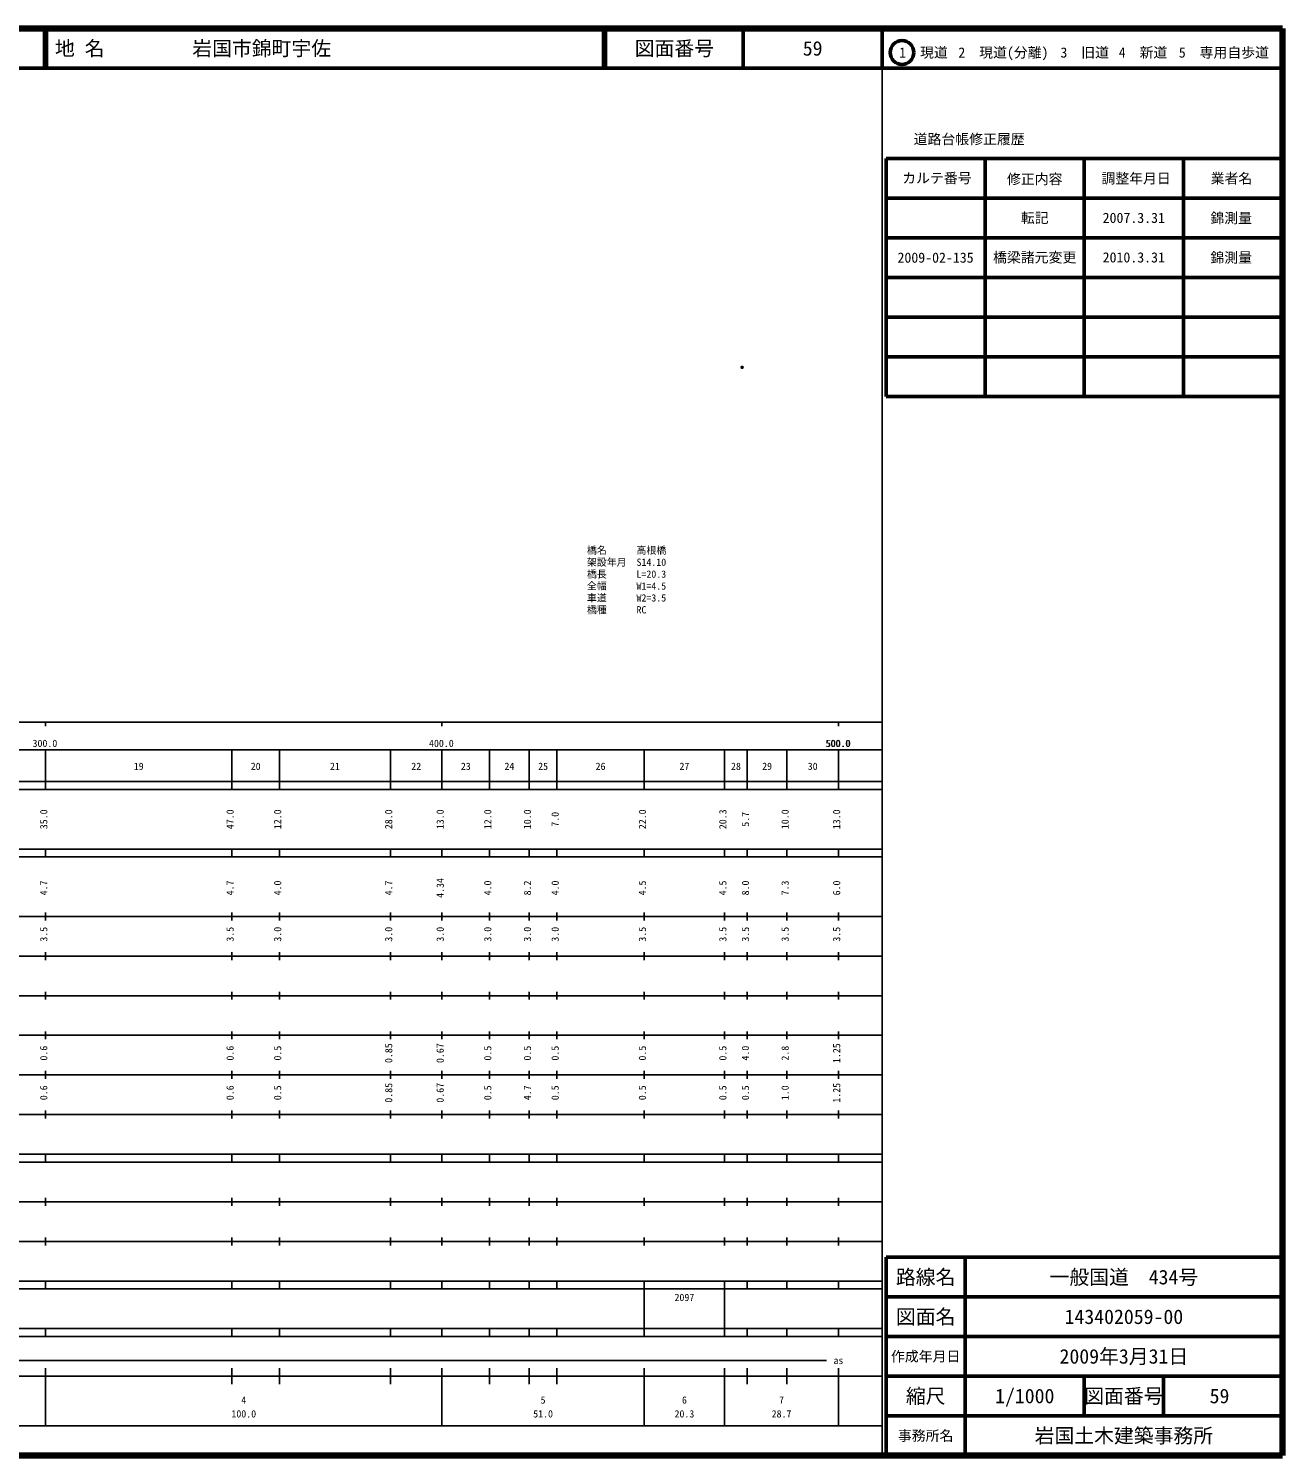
# Model space of a CAD drawing. Units: millimetres on the paper. Extents: x 40 to 680, y 20 to 380.
# Drawn here: x 363.7 to 680, y 20 to 380 of the extents above; entities that cross this region are included whole.
import ezdxf
from ezdxf.enums import TextEntityAlignment as Align

# ---------------------------------------------------------------- set-up
doc = ezdxf.new("R2010")
doc.units = ezdxf.units.MM
doc.header["$PDMODE"] = 32
doc.header["$PDSIZE"] = 0.5
for name, color, linetype in [('M-OTRS', 6, 'Continuous'), ('M-STR-HTXT', 7, 'Continuous'), ('M-TTL-TXT', 7, 'Continuous')]:
    doc.layers.add(name, color=color, linetype=linetype)
for name, color, linetype, lineweight in [('M-TTL', 2, 'Continuous', 140), ('M-TTL-BAND', 7, 'Continuous', 25), ('M-TTL-FRAM', 2, 'Continuous', 50), ('M-TTL-LINE', 7, 'Continuous', 50)]:
    doc.layers.add(name, color=color, linetype=linetype, lineweight=lineweight)
doc.styles.add('ＭＳ ゴシック', font='')
doc.styles.get('ＭＳ ゴシック').set_extended_font_data('MS Gothic')

msp = doc.modelspace()

# ---------------------------------------------------------------- linework, layer by layer
at = {"layer": 'M-OTRS'}
msp.add_point((543.689, 294.523), dxfattribs=at)
at = {"layer": 'M-TTL'}
for p, q in [((680, 380), (40, 380)), ((680, 20), (680, 380)), ((40, 20), (680, 20))]:
    msp.add_line(p, q, dxfattribs=at)
at = {"layer": 'M-TTL-BAND'}
for p, q in [((579, 20), (579, 370)), ((40, 205), (579, 205)), ((368, 205), (368, 204)), ((468, 205), (468, 204)), ((568, 205), (568, 204)), ((68, 198), (579, 198)), ((368, 188), (368, 198)), ((415, 188), (415, 198)), ((427, 188), (427, 198)), ((455, 188), (455, 198)), ((468, 188), (468, 198)), ((480, 188), (480, 198)), ((490, 188), (490, 198)), ((497, 188), (497, 198)), ((519, 188), (519, 198)), ((539.3, 188), (539.3, 198)), ((545, 188), (545, 198)), ((555, 188), (555, 198)), ((568, 188), (568, 198)), ((40, 190), (579, 190)), ((40, 188), (579, 188)), ((40, 173), (579, 173)), ((368, 171), (368, 173)), ((415, 171), (415, 173)), ((427, 171), (427, 173)), ((455, 171), (455, 173)), ((468, 171), (468, 173)), ((480, 171), (480, 173)), ((490, 171), (490, 173)), ((497, 171), (497, 173)), ((519, 171), (519, 173)), ((539.3, 171), (539.3, 173)), ((545, 171), (545, 173)), ((555, 171), (555, 173)), ((568, 171), (568, 173)), ((40, 171), (579, 171)), ((40, 156), (579, 156)), ((368, 155), (368, 157)), ((415, 155), (415, 157)), ((427, 155), (427, 157)), ((455, 155), (455, 157)), ((468, 155), (468, 157)), ((480, 155), (480, 157)), ((490, 155), (490, 157)), ((497, 155), (497, 157)), ((519, 155), (519, 157)), ((539.3, 155), (539.3, 157)), ((545, 155), (545, 157)), ((555, 155), (555, 157)), ((568, 155), (568, 157)), ((46, 146), (579, 146)), ((368, 145), (368, 147)), ((415, 145), (415, 147)), ((427, 145), (427, 147)), ((455, 145), (455, 147)), ((468, 145), (468, 147)), ((480, 145), (480, 147)), ((490, 145), (490, 147)), ((497, 145), (497, 147)), ((519, 145), (519, 147)), ((539.3, 145), (539.3, 147)), ((545, 145), (545, 147)), ((555, 145), (555, 147)), ((568, 145), (568, 147)), ((368, 135), (368, 137)), ((415, 135), (415, 137)), ((427, 135), (427, 137)), ((455, 135), (455, 137)), ((468, 135), (468, 137)), ((480, 135), (480, 137)), ((490, 135), (490, 137)), ((497, 135), (497, 137)), ((519, 135), (519, 137)), ((539.3, 135), (539.3, 137)), ((545, 135), (545, 137)), ((555, 135), (555, 137)), ((568, 135), (568, 137)), ((52, 136), (579, 136)), ((46, 126), (579, 126)), ((368, 125), (368, 127)), ((415, 125), (415, 127)), ((427, 125), (427, 127)), ((455, 125), (455, 127)), ((468, 125), (468, 127)), ((480, 125), (480, 127)), ((490, 125), (490, 127)), ((497, 125), (497, 127)), ((519, 125), (519, 127)), ((539.3, 125), (539.3, 127)), ((545, 125), (545, 127)), ((555, 125), (555, 127)), ((568, 125), (568, 127)), ((52, 116), (579, 116)), ((368, 115), (368, 117)), ((415, 115), (415, 117)), ((427, 115), (427, 117)), ((455, 115), (455, 117)), ((468, 115), (468, 117)), ((480, 115), (480, 117)), ((490, 115), (490, 117)), ((497, 115), (497, 117)), ((519, 115), (519, 117)), ((539.3, 115), (539.3, 117)), ((545, 115), (545, 117)), ((555, 115), (555, 117)), ((568, 115), (568, 117)), ((46, 106), (579, 106)), ((368, 105), (368, 107)), ((415, 105), (415, 107)), ((427, 105), (427, 107)), ((455, 105), (455, 107)), ((468, 105), (468, 107)), ((480, 105), (480, 107)), ((490, 105), (490, 107)), ((497, 105), (497, 107)), ((519, 105), (519, 107)), ((539.3, 105), (539.3, 107)), ((545, 105), (545, 107)), ((555, 105), (555, 107)), ((568, 105), (568, 107)), ((40, 96), (579, 96)), ((40, 94), (579, 94)), ((368, 94), (368, 96)), ((415, 94), (415, 96)), ((427, 94), (427, 96)), ((455, 94), (455, 96)), ((468, 94), (468, 96)), ((480, 94), (480, 96)), ((490, 94), (490, 96)), ((497, 94), (497, 96)), ((519, 94), (519, 96)), ((539.3, 94), (539.3, 96)), ((545, 94), (545, 96)), ((555, 94), (555, 96)), ((568, 94), (568, 96)), ((49, 84), (579, 84)), ((368, 83), (368, 85)), ((415, 83), (415, 85)), ((427, 83), (427, 85)), ((455, 83), (455, 85)), ((468, 83), (468, 85)), ((480, 83), (480, 85)), ((490, 83), (490, 85)), ((497, 83), (497, 85)), ((519, 83), (519, 85)), ((539.3, 83), (539.3, 85)), ((545, 83), (545, 85)), ((555, 83), (555, 85)), ((568, 83), (568, 85)), ((40, 74), (579, 74)), ((368, 73), (368, 75)), ((415, 73), (415, 75)), ((427, 73), (427, 75)), ((455, 73), (455, 75)), ((468, 73), (468, 75)), ((480, 73), (480, 75)), ((490, 73), (490, 75)), ((497, 73), (497, 75)), ((519, 73), (519, 75)), ((539.3, 73), (539.3, 75)), ((545, 73), (545, 75)), ((555, 73), (555, 75)), ((568, 73), (568, 75)), ((40, 64), (579, 64)), ((40, 62), (579, 62)), ((368, 62), (368, 64)), ((415, 62), (415, 64)), ((427, 62), (427, 64)), ((455, 62), (455, 64)), ((468, 62), (468, 64)), ((480, 62), (480, 64)), ((490, 62), (490, 64)), ((497, 62), (497, 64)), ((519, 62), (519, 64)), ((519, 52), (519, 62)), ((539.3, 62), (539.3, 64)), ((539.3, 52), (539.3, 62)), ((545, 62), (545, 64)), ((555, 62), (555, 64)), ((568, 62), (568, 64)), ((40, 52), (579, 52)), ((368, 50), (368, 52)), ((415, 50), (415, 52)), ((427, 50), (427, 52)), ((455, 50), (455, 52)), ((468, 50), (468, 52)), ((480, 50), (480, 52)), ((490, 50), (490, 52)), ((497, 50), (497, 52)), ((519, 50), (519, 52)), ((539.3, 50), (539.3, 52)), ((545, 50), (545, 52)), ((555, 50), (555, 52)), ((568, 50), (568, 52)), ((40, 50), (579, 50)), ((71, 44), (565, 44)), ((40, 40), (579, 40)), ((368, 27.5), (368, 42)), ((415, 38), (415, 42)), ((427, 38), (427, 42)), ((455, 38), (455, 42)), ((468, 27.5), (468, 42)), ((480, 38), (480, 42)), ((490, 38), (490, 42)), ((497, 38), (497, 42)), ((519, 27.5), (519, 42)), ((539.3, 27.5), (539.3, 42)), ((545, 38), (545, 42)), ((555, 38), (555, 42)), ((568, 27.5), (568, 42)), ((68, 27.5), (579, 27.5))]:
    msp.add_line(p, q, dxfattribs=at)
at = {"layer": 'M-TTL-FRAM'}
for p, q in [((580, 347.197), (580, 287.197)), ((580, 347.197), (680, 347.197)), ((580, 287.197), (680, 287.197)), ((680, 70), (580, 70)), ((580, 70), (580, 20))]:
    msp.add_line(p, q, dxfattribs=at)
at = {"layer": 'M-TTL-LINE'}
for p, q in [((367.75, 380), (367.75, 370)), ((368.25, 380), (368.25, 370)), ((508.747, 380), (508.747, 370)), ((509.247, 380), (509.247, 370)), ((543.997, 380), (543.997, 370)), ((579, 380), (579, 370)), ((40, 370), (680, 370)), ((605, 347.197), (605, 287.197)), ((630, 347.197), (630, 287.197)), ((655, 347.197), (655, 287.197)), ((580, 337.197), (680, 337.197)), ((580, 327.197), (680, 327.197)), ((580, 317.197), (680, 317.197)), ((580, 307.197), (680, 307.197)), ((580, 297.197), (680, 297.197)), ((600, 70), (600, 20)), ((680, 60), (580, 60)), ((680, 50), (580, 50)), ((680, 40), (580, 40)), ((630, 40), (630, 30)), ((650, 40), (650, 30)), ((680, 30), (580, 30))]:
    msp.add_line(p, q, dxfattribs=at)
msp.add_circle((584.031, 373.958), 3, dxfattribs=at)

# ---------------------------------------------------------------- texts
at = {"layer": 'M-STR-HTXT', "style": 'ＭＳ ゴシック'}
for s, p in [('橋名\u3000\u3000\u3000高根橋', (504.563, 246.892)), ('架設年月\u3000S14.10', (504.563, 243.892)), ('橋長\u3000\u3000\u3000L=20.3', (504.563, 240.892)), ('全幅\u3000\u3000\u3000W1=4.5', (504.563, 237.892)), ('橋種\u3000\u3000\u3000RC', (504.563, 231.892)), ('車道\u3000\u3000\u3000W2=3.5', (504.563, 234.892))]:
    msp.add_text(s, height=1.833, dxfattribs=at).set_placement(p, align=Align.BOTTOM_LEFT)
at = {"layer": 'M-TTL-BAND', "style": 'ＭＳ ゴシック'}
for s, p in [('300.0', (367.844, 198.195)), ('400.0', (467.844, 198.195)), ('500.0', (567.844, 198.195)), ('500.0', (568, 198.195)), ('19', (391.5, 192.405)), ('20', (421, 192.405)), ('21', (441, 192.405)), ('22', (461.5, 192.405)), ('23', (474, 192.405)), ('24', (485, 192.405)), ('25', (493.5, 192.405)), ('26', (508, 192.405)), ('27', (529.15, 192.405)), ('28', (542.15, 192.405)), ('29', (550, 192.405)), ('30', (561.5, 192.405)), ('as', (568, 42.5)), ('4', (418, 32.523)), ('5', (493.5, 32.523)), ('6', (529.15, 32.523)), ('7', (553.65, 32.523)), ('100.0', (418, 29.033)), ('51.0', (493.5, 29.033)), ('20.3', (529.15, 29.033)), ('28.7', (553.65, 29.033))]:
    msp.add_text(s, height=1.833, dxfattribs=at).set_placement(p, align=Align.BOTTOM_CENTER)
for s, p in [('35.0', (369, 180.5)), ('47.0', (416, 180.5)), ('12.0', (428, 180.5)), ('28.0', (456, 180.5)), ('13.0', (469, 180.5)), ('12.0', (481, 180.5)), ('10.0', (491, 180.5)), ('7.0', (498, 180.5)), ('22.0', (520, 180.5)), ('20.3', (540.3, 180.5)), ('5.7', (546, 180.5)), ('10.0', (556, 180.5)), ('13.0', (569, 180.5)), ('4.7', (369, 163.174)), ('4.7', (416, 163.174)), ('4.0', (428, 163.174)), ('4.7', (456, 163.174)), ('4.34', (469, 163.174)), ('4.0', (481, 163.174)), ('8.2', (491, 163.174)), ('4.0', (498, 163.174)), ('4.5', (520, 163.174)), ('4.5', (540.3, 163.174)), ('8.0', (546, 163.174)), ('7.3', (556, 163.174)), ('6.0', (569, 163.174)), ('3.5', (369, 151.5)), ('3.5', (416, 151.5)), ('3.0', (428, 151.5)), ('3.0', (456, 151.5)), ('3.0', (469, 151.5)), ('3.0', (481, 151.5)), ('3.0', (491, 151.5)), ('3.0', (498, 151.5)), ('3.5', (520, 151.5)), ('3.5', (540.3, 151.5)), ('3.5', (546, 151.5)), ('3.5', (556, 151.5)), ('3.5', (569, 151.5)), ('0.6', (369, 121.5)), ('0.6', (416, 121.5)), ('0.5', (428, 121.5)), ('0.85', (456, 121.5)), ('0.67', (469, 121.5)), ('0.5', (481, 121.5)), ('0.5', (491, 121.5)), ('0.5', (498, 121.5)), ('0.5', (520, 121.5)), ('0.5', (540.3, 121.5)), ('4.0', (546, 121.5)), ('2.8', (556, 121.5)), ('1.25', (569, 121.5)), ('0.6', (369, 111.5)), ('0.6', (416, 111.5)), ('0.5', (428, 111.5)), ('0.85', (456, 111.5)), ('0.67', (469, 111.5)), ('0.5', (481, 111.5)), ('4.7', (491, 111.5)), ('0.5', (498, 111.5)), ('0.5', (520, 111.5)), ('0.5', (540.3, 111.5)), ('0.5', (546, 111.5)), ('1.0', (556, 111.5)), ('1.25', (569, 111.5))]:
    msp.add_text(s, height=1.833, rotation=90, dxfattribs=at).set_placement(p, align=Align.BOTTOM_CENTER)
msp.add_text('2097', height=1.833, dxfattribs=at).set_placement((526.65, 58.405), align=Align.BOTTOM_LEFT)
at = {"layer": 'M-TTL-TXT', "style": 'ＭＳ ゴシック'}
for s, p in [('地 名', (370.38, 375)), ('岩国市錦町宇佐', (405.024, 375))]:
    msp.add_text(s, height=3.666, dxfattribs=at).set_placement(p, align=Align.MIDDLE_LEFT)
for s, height, p in [('図面番号', 3.666, (526.622, 375)), ('59', 3.666, (561.497, 375)), ('1\u3000現道', 2.566, (589.448, 373.958)), ('2\u3000現道(分離)', 2.566, (609.619, 373.958)), ('3\u3000旧道', 2.566, (630.121, 373.958)), ('4\u3000新道', 2.566, (644.824, 373.958)), ('5\u3000専用自歩道', 2.566, (665.228, 373.958)), ('道路台帳修正履歴', 2.566, (600.968, 352.113)), ('カルテ番号', 2.566, (592.839, 342.277)), ('修正内容', 2.566, (617.509, 342.023)), ('調整年月日', 2.566, (643.089, 342.197)), ('業者名', 2.566, (667.134, 342.197)), ('転記', 2.566, (617.5, 332.245)), ('2007.3.31', 2.566, (642.5, 332.245)), ('錦測量', 2.566, (667.077, 332.189)), ('2009-02-135', 2.566, (592.5, 322.208)), ('橋梁諸元変更', 2.566, (617.5, 322.265)), ('2010.3.31', 2.566, (642.5, 322.265)), ('錦測量', 2.566, (667.077, 322.208)), ('路線名', 3.666, (590, 65)), ('路線名', 3.666, (590, 65)), ('一般国道\u3000434号', 3.666, (640, 65)), ('図面名', 3.666, (590, 55)), ('図面名', 3.666, (590, 55)), ('143402059-00', 3.666, (640, 55)), ('2009年3月31日', 3.666, (640, 45)), ('作成年月日', 2.566, (590, 45)), ('作成年月日', 2.566, (590, 45)), ('縮尺', 3.666, (590, 35)), ('縮尺', 3.666, (590, 35)), ('1/1000', 3.666, (615, 35)), ('図面番号', 3.666, (640, 35)), ('図面番号', 3.666, (640, 35)), ('59', 3.666, (664.125, 35)), ('事務所名', 2.566, (590, 25)), ('事務所名', 2.566, (590, 25)), ('岩国土木建築事務所', 3.666, (640, 25))]:
    msp.add_text(s, height=height, dxfattribs=at).set_placement(p, align=Align.MIDDLE_CENTER)

doc.saveas('drawing.dxf')
